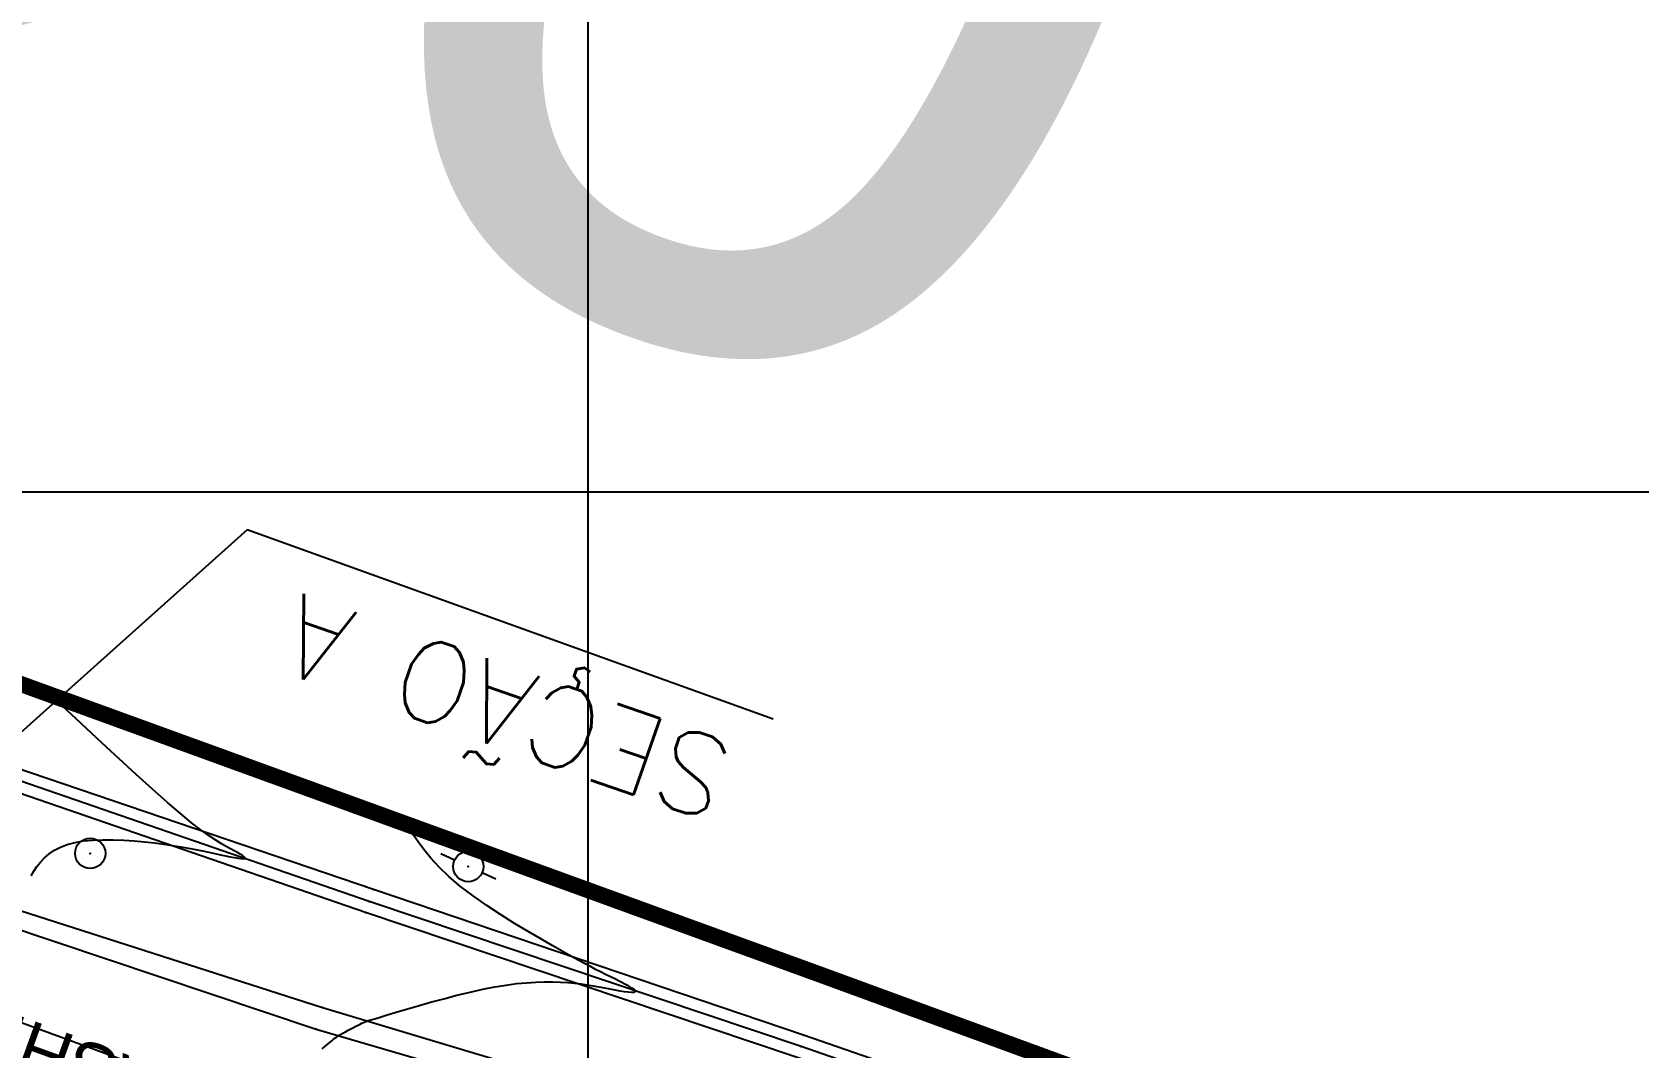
# Model space of a CAD drawing. Header units: metres. Extents: x 820373 to 834957, y 7564678 to 7566875.
# Drawn here: x 821672.5 to 821752, y 7564872.5 to 7564922.7 of the extents above; entities that cross this region are included whole.
import ezdxf
from ezdxf.enums import TextEntityAlignment as Align

# ---------------------------------------------------------------- set-up
doc = ezdxf.new("R2010")
doc.units = ezdxf.units.M
doc.linetypes.add('XREF_GEO$0$DIVIDE', pattern=[1.25, 0.5, -0.25, 0, -0.25, 0, -0.25])
for name, color, linetype in [('P-MALHA-IMPAR', 1, 'Continuous'), ('XREF_GEO$0$F-HZ-FAIXA-DOMINIO-EXIST', 252, 'XREF_GEO$0$DIVIDE'), ('XREF_GEO$0$F-HZ-NOMES', 134, 'Continuous'), ('XREF_SPV$0$P-SEÇÕES', 2, 'Continuous'), ('XREF_TOP$0$T-DI-CERCA_DE_ARAME', 23, 'XREF_TOP$0$CERCA_DE_ARAME'), ('XREF_TOP$0$T-EU-POSTE', 23, 'Continuous'), ('XREF_TOP$0$T-HD-VALETA_SARJETA', 132, 'Continuous'), ('XREF_TOP$0$T-HM-COTA', 252, 'Continuous'), ('XREF_TOP$0$T-HM-CURVA_INTERMEDIÁRIA', 252, 'Continuous'), ('XREF_TOP$0$T-SI-FAIXA', 23, 'Continuous'), ('XREF_TOP$0$T-SI-PLACA', 252, 'Continuous'), ('XREF_TOP$0$T-SV-RUA_PAVIMENTADA', 23, 'Continuous')]:
    doc.layers.add(name, color=color, linetype=linetype)
doc.layers.add('P-NÚMERO', color=4, linetype='Continuous', plot=False)
doc.styles.add('ARIAL', font='arial.ttf')
doc.styles.add('XREF_GEO$0$ARIAL', font='arial.ttf')
doc.styles.add('XREF_SPV$0$ROMANS', font='romans.shx', dxfattribs={"height": 2})
doc.styles.add('XREF_TOP$0$ROMANS', font='arial.ttf', dxfattribs={"height": 1.5})
doc.styles.add('XREF_TOP$0$Standard', font='arial.ttf')
doc.linetypes.add('XREF_TOP$0$CERCA_DE_ARAME', pattern='A,0.15,-0.05,["X",XREF_TOP$0$Standard,S=0.05,R=0,X=-0.0175,Y=-0.025],-0.05', length=0.25)

# ---------------------------------------------------------------- blocks, each defined once
blk = doc.blocks.new('MALHA-IMPAR')
at = {"layer": 'P-MALHA-IMPAR'}
for p, q in [((821700, 7564734.524), (821700, 7564985.077)), ((821240.21, 7564900), (821935.457, 7564900))]:
    blk.add_line(p, q, dxfattribs=at)
blk = doc.blocks.new('XREF_TOP$0$PONTO')
at = {"layer": 'XREF_TOP$0$T-HM-COTA'}
blk.add_point((0, 0), dxfattribs=at)
blk = doc.blocks.new('XREF_TOP$0$PLACA 01')
blk.add_circle((0, 0), 0.75)
at = {"style": 'XREF_TOP$0$ROMANS'}
blk.add_attdef('PL', text='', height=1.5, dxfattribs=at).set_placement((1.5, 0), align=Align.MIDDLE_LEFT)
blk = doc.blocks.new('XREF_TOP$0$POSTE 01')
for points in [[(-1.5, 0), (-0.75, 0)], [(0.75, 0), (1.5, 0)]]:
    blk.add_lwpolyline(points)
blk.add_circle((0, 0), 0.75)
at = {"style": 'XREF_TOP$0$ROMANS'}
blk.add_attdef('PST', text='', height=1.5, dxfattribs=at).set_placement((2.25, 0), align=Align.MIDDLE_LEFT)
blk = doc.blocks.new('XREF_TOP')
at = {"layer": 'XREF_TOP$0$T-DI-CERCA_DE_ARAME', "ltscale": 20}
for p, q in [((821691.179, 7564883.484, 844.01), (821671.951, 7564890.47, 842.921)), ((821711.597, 7564876.062, 844.619), (821691.179, 7564883.484, 844.01)), ((821732.397, 7564868.441, 845.052), (821711.597, 7564876.062, 844.619))]:
    blk.add_line(p, q, dxfattribs=at)
at = {"layer": 'XREF_TOP$0$T-HD-VALETA_SARJETA'}
for points in [[(821729.817, 7564862.894, 846.08), (821729.517, 7564862.965, 846.024), (821729.363, 7564863.197, 845.967), (821726.874, 7564866.715, 845.498), (821724.384, 7564868.356, 845.311), (821710.657, 7564873.1, 844.604), (821689.371, 7564880.305, 843.493), (821670.77, 7564886.628, 842.484), (821652.763, 7564892.954, 841.75), (821649.221, 7564894.117, 841.673)], [(821729.777, 7564862.364, 846.091), (821729.036, 7564862.539, 846.031), (821728.442, 7564862.876, 845.97), (821726.025, 7564865.917, 845.462), (821723.996, 7564867.283, 845.271), (821710.297, 7564872.01, 844.542), (821688.986, 7564879.167, 843.532), (821670.398, 7564885.58, 842.557), (821652.462, 7564891.87, 841.775), (821648.834, 7564893.239, 841.63)], [(821729.874, 7564862.645, 846.034), (821729.323, 7564862.761, 845.946), (821728.919, 7564863.039, 845.859), (821726.347, 7564866.383, 845.26), (821724.177, 7564867.793, 845.093), (821710.542, 7564872.545, 844.384), (821689.165, 7564879.72, 843.292), (821670.514, 7564886.156, 842.343), (821652.545, 7564892.417, 841.6), (821649.097, 7564893.625, 841.47)]]:
    blk.add_polyline3d(points, dxfattribs=at)
at = {"layer": 'XREF_TOP$0$T-HM-CURVA_INTERMEDIÁRIA', "flags": 128}
for points in [[(821672.423, 7564880.986), (821672.556, 7564881.218), (821672.709, 7564881.447), (821672.883, 7564881.668), (821673.084, 7564881.878), (821673.314, 7564882.073), (821673.577, 7564882.251), (821673.876, 7564882.407), (821674.215, 7564882.539), (821674.598, 7564882.642), (821675.025, 7564882.714), (821675.49, 7564882.758), (821675.983, 7564882.778), (821676.494, 7564882.775), (821677.014, 7564882.754), (821677.533, 7564882.718), (821678.041, 7564882.671), (821678.53, 7564882.616), (821678.991, 7564882.555), (821679.425, 7564882.491), (821679.832, 7564882.424), (821680.213, 7564882.356), (821680.571, 7564882.288), (821680.907, 7564882.221), (821681.222, 7564882.155), (821681.518, 7564882.093), (821681.795, 7564882.035), (821682.051, 7564881.982), (821682.283, 7564881.936), (821682.489, 7564881.898), (821682.665, 7564881.868), (821682.809, 7564881.849), (821682.918, 7564881.84), (821682.989, 7564881.844), (821683.019, 7564881.861), (821683.011, 7564881.892), (821682.967, 7564881.935), (821682.889, 7564881.99), (821682.781, 7564882.057), (821682.644, 7564882.136), (821682.482, 7564882.226), (821682.296, 7564882.327), (821682.088, 7564882.44), (821681.848, 7564882.577), (821681.567, 7564882.75), (821681.234, 7564882.972), (821680.838, 7564883.257), (821680.37, 7564883.617), (821679.819, 7564884.066), (821679.174, 7564884.616), (821678.432, 7564885.272), (821677.623, 7564886.006), (821676.782, 7564886.781), (821675.944, 7564887.559), (821675.145, 7564888.303), (821674.422, 7564888.976), (821673.811, 7564889.542), (821673.346, 7564889.963)], [(821686.833, 7564872.423), (821686.946, 7564872.519), (821687.049, 7564872.606), (821687.141, 7564872.684), (821687.226, 7564872.756), (821687.306, 7564872.823), (821687.385, 7564872.886), (821687.466, 7564872.948), (821687.551, 7564873.008), (821687.643, 7564873.07), (821687.747, 7564873.135), (821687.862, 7564873.203), (821687.988, 7564873.274), (821688.118, 7564873.346), (821688.251, 7564873.416), (821688.381, 7564873.484), (821688.505, 7564873.548), (821688.619, 7564873.605), (821688.718, 7564873.654), (821688.802, 7564873.695), (821688.882, 7564873.731), (821688.971, 7564873.766), (821689.085, 7564873.806), (821689.236, 7564873.856), (821689.439, 7564873.919), (821689.708, 7564874.001), (821690.057, 7564874.106), (821690.494, 7564874.237), (821691.009, 7564874.389), (821691.585, 7564874.556), (821692.204, 7564874.731), (821692.851, 7564874.907), (821693.509, 7564875.078), (821694.161, 7564875.236), (821694.79, 7564875.376), (821695.384, 7564875.491), (821695.941, 7564875.582), (821696.463, 7564875.652), (821696.953, 7564875.701), (821697.412, 7564875.732), (821697.843, 7564875.747), (821698.249, 7564875.747), (821698.631, 7564875.734), (821698.991, 7564875.71), (821699.331, 7564875.678), (821699.654, 7564875.637), (821699.961, 7564875.592), (821700.254, 7564875.542), (821700.535, 7564875.491), (821700.807, 7564875.439), (821701.07, 7564875.388), (821701.326, 7564875.342), (821701.569, 7564875.3), (821701.791, 7564875.267), (821701.985, 7564875.243), (821702.143, 7564875.232), (821702.259, 7564875.236), (821702.325, 7564875.256), (821702.333, 7564875.295), (821702.279, 7564875.355), (821702.169, 7564875.433), (821702.013, 7564875.527), (821701.819, 7564875.632), (821701.598, 7564875.746), (821701.359, 7564875.867), (821701.109, 7564875.99), (821700.86, 7564876.113), (821700.617, 7564876.234), (821700.371, 7564876.358), (821700.112, 7564876.493), (821699.829, 7564876.643), (821699.51, 7564876.816), (821699.144, 7564877.019), (821698.72, 7564877.257), (821698.227, 7564877.537), (821697.658, 7564877.864), (821697.029, 7564878.233), (821696.36, 7564878.637), (821695.671, 7564879.07), (821694.982, 7564879.524), (821694.314, 7564879.992), (821693.685, 7564880.469), (821693.117, 7564880.946), (821692.625, 7564881.417), (821692.209, 7564881.871), (821691.863, 7564882.294), (821691.582, 7564882.676), (821691.36, 7564883.004), (821691.193, 7564883.267), (821691.076, 7564883.452), (821691.002, 7564883.548)]]:
    blk.add_lwpolyline(points, dxfattribs=at)
at = {"layer": 'XREF_TOP$0$T-SI-FAIXA'}
for points in [[(821592.064, 7564906.6, 838.707), (821614.376, 7564898.647, 840.079), (821632.434, 7564892.317, 841.038), (821650.304, 7564885.833, 841.966), (821668.466, 7564879.46, 842.882), (821686.532, 7564873.403, 843.944), (821708.827, 7564866.878, 845.111), (821727.509, 7564862.243, 846.03), (821734.637, 7564860.741, 846.307), (821735.054, 7564860.743, 846.298), (821746.164, 7564858.681, 846.565), (821764.881, 7564855.419, 847.006), (821782.138, 7564852.266, 846.963), (821808.516, 7564847.423, 846.632), (821821.497, 7564845.6, 845.898), (821826.225, 7564845.075, 845.716), (821830.981, 7564844.946, 845.546), (821835.732, 7564845.212, 845.389), (821840.444, 7564845.874, 845.244), (821845.088, 7564846.924, 845.111), (821851.38, 7564848.922, 844.956), (821857.618, 7564851.972, 844.802)], [(821856.493, 7564807.571, 852.003), (821838.402, 7564814.048, 851.384), (821820.231, 7564820.532, 850.729), (821801.937, 7564827.138, 849.975), (821779.23, 7564835.247, 848.971), (821761.34, 7564841.667, 848.129), (821743.437, 7564848.103, 847.216), (821725.766, 7564854.449, 846.316), (821707.183, 7564861.072, 845.281), (821685.192, 7564868.858, 844.1), (821667.559, 7564875.32, 843.072), (821648.948, 7564881.922, 842.057), (821630.928, 7564888.409, 841.158), (821613.331, 7564894.812, 840.185), (821591.439, 7564902.729, 838.851)]]:
    blk.add_polyline3d(points, dxfattribs=at)
at = {"layer": 'XREF_TOP$0$T-SV-RUA_PAVIMENTADA', "ltscale": 22}
blk.add_polyline3d([(821592.423, 7564907.611, 838.661), (821614.729, 7564899.548, 840.025), (821632.797, 7564893.108, 840.953), (821650.623, 7564886.651, 841.914), (821668.781, 7564880.259, 842.821), (821686.851, 7564874.469, 843.885), (821709.108, 7564867.786, 845.046), (821727.743, 7564862.828, 845.986), (821729.036, 7564862.539, 846.031)], dxfattribs=at)
at = {"layer": 'XREF_TOP$0$T-EU-POSTE', "rotation": 155.5308673040815}
blk.add_blockref('XREF_TOP$0$POSTE 01', (821694.068, 7564881.449, 844.318), dxfattribs=at)
at = {"layer": 'XREF_TOP$0$T-HM-COTA', "rotation": 155.5308333333333}
for p in [(821691.179, 7564883.484, 844.01), (821675.35, 7564882.101, 843.15), (821694.068, 7564881.449, 844.318), (821689.371, 7564880.305, 843.493), (821689.165, 7564879.72, 843.292), (821688.986, 7564879.167, 843.532), (821711.597, 7564876.062, 844.619), (821686.851, 7564874.469, 843.885), (821686.532, 7564873.403, 843.944), (821710.657, 7564873.1, 844.604), (821710.542, 7564872.545, 844.384)]:
    blk.add_blockref('XREF_TOP$0$PONTO', p, dxfattribs=at)
at = {"layer": 'XREF_TOP$0$T-SI-PLACA', "rotation": 155.5308673040815}
blk.add_blockref('XREF_TOP$0$PLACA 01', (821675.35, 7564882.101, 843.15), dxfattribs=at)
blk = doc.blocks.new('XREF_GEO')
at = {"layer": 'XREF_GEO$0$F-HZ-FAIXA-DOMINIO-EXIST', "ltscale": 5, "const_width": 0.8, "flags": 128}
blk.add_lwpolyline([(821854.728, 7564873.406), (821853.523, 7564869.163), (821852.015, 7564867.517), (821849.996, 7564866.658), (821842.453, 7564865.627), (821820.689, 7564862.684), (821809.505, 7564861.151), (821792.159, 7564858.751), (821783.114, 7564860.313), (821766.281, 7564863.101), (821747.317, 7564866.118), (821732.397, 7564868.441), (821711.597, 7564876.062), (821691.179, 7564883.484), (821671.951, 7564890.47), (821654.219, 7564896.916), (821637.41, 7564903.03), (821619.048, 7564909.703), (821596.505, 7564917.923), (821577.964, 7564924.595), (821560.812, 7564931.002), (821547.668, 7564935.801), (821543.9, 7564940.271), (821542.407, 7564942.862), (821525.934, 7564961.884), (821491.611, 7565080.604), (821482.747, 7565111.263)], dxfattribs=at)
at = {"layer": 'XREF_GEO$0$F-HZ-NOMES', "linetype": 'Continuous', "lineweight": -3, "char_height": 2.5, "attachment_point": 8, "rotation": 160.16187, "style": 'XREF_GEO$0$ARIAL'}
for s, insert in [('SP-310 - ROD. WASHINGTON LUÍS - NORTE/CRES.', (821665.641, 7564876.344)), ('SP-310 - ROD. WASHINGTON LUÍS - SUL/DECRES.', (821658.705, 7564860.463))]:
    blk.add_mtext(s, dxfattribs=dict(at, insert=insert))
blk = doc.blocks.new('XREF_SPV')
at = {"layer": 'XREF_SPV$0$P-SEÇÕES', "ltscale": 0.5, "transparency": 33554687}
blk.add_lwpolyline([(821709.17, 7564888.741), (821683.123, 7564898.115), (821655.926, 7564873.783)], dxfattribs=at)
at = {"layer": 'XREF_SPV$0$P-SEÇÕES', "transparency": 33554687, "style": 'XREF_SPV$0$ROMANS'}
blk.add_text('SEÇÃO A', height=4, rotation=160.71271, dxfattribs=at).set_placement((821707.449, 7564887.409, 1.709))

msp = doc.modelspace()

# ---------------------------------------------------------------- block references
at = {"ltscale": 100}
for name in ['XREF_GEO', 'XREF_TOP', 'XREF_SPV']:
    msp.add_blockref(name, (0, 0), dxfattribs=at)
at = {"layer": 'P-MALHA-IMPAR'}
msp.add_blockref('MALHA-IMPAR', (0, 0), dxfattribs=at)

# ---------------------------------------------------------------- texts
at = {"layer": 'P-NÚMERO', "color": 4, "style": 'ARIAL'}
msp.add_text('011', height=50, rotation=159.2168, dxfattribs=at).set_placement((821737.919, 7564948.322))

doc.saveas('drawing.dxf')
